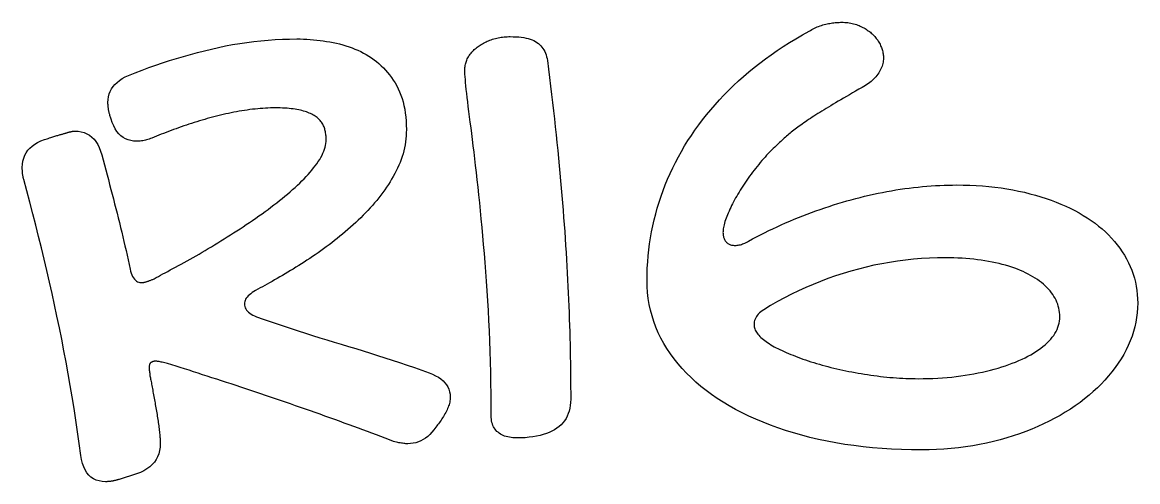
# Model space of a CAD drawing. Header units: millimetres. Extents: x 0 to 54.3, y 0.2 to 27.6.
# Drawn here: x 27.94 to 33.07, y 19.9 to 22.02 of the extents above; entities that cross this region are included whole.
import ezdxf

# ---------------------------------------------------------------- set-up
doc = ezdxf.new("R2010")
doc.units = ezdxf.units.MM

msp = doc.modelspace()

# ---------------------------------------------------------------- linework, layer by layer
for points in [[(31.5559, 21.9755), (31.5621, 21.9793), (31.5684, 21.9829), (31.5747, 21.9862), (31.581, 21.9894), (31.5874, 21.9924), (31.5937, 21.9951), (31.6001, 21.9977), (31.6065, 22.0001), (31.613, 22.0023), (31.6194, 22.0042), (31.6259, 22.006), (31.6325, 22.0076), (31.6389, 22.009), (31.6454, 22.0103), (31.6517, 22.0115), (31.658, 22.0125), (31.6642, 22.0135), (31.6703, 22.0143), (31.6763, 22.015), (31.6823, 22.0155), (31.6882, 22.0159), (31.694, 22.0163), (31.6998, 22.0164), (31.7055, 22.0165), (31.7128, 22.0164), (31.72, 22.0161), (31.7272, 22.0156), (31.7341, 22.0148), (31.741, 22.0139), (31.7477, 22.0127), (31.7544, 22.0114), (31.7608, 22.0098), (31.7672, 22.008), (31.7735, 22.006), (31.7796, 22.0038), (31.7856, 22.0014), (31.7914, 21.9988), (31.7972, 21.9961), (31.8027, 21.9933), (31.8081, 21.9904), (31.8134, 21.9874), (31.8185, 21.9842), (31.8235, 21.981), (31.8283, 21.9776), (31.833, 21.9742), (31.8375, 21.9706), (31.8419, 21.9669), (31.8461, 21.9631), (31.8502, 21.9592), (31.8541, 21.9552), (31.8579, 21.9511), (31.8614, 21.947), (31.8649, 21.9427), (31.8681, 21.9384), (31.8713, 21.934), (31.8742, 21.9295), (31.877, 21.9249), (31.8796, 21.9202), (31.8821, 21.9154), (31.8844, 21.9106), (31.8865, 21.9057), (31.8885, 21.9008), (31.8902, 21.8959), (31.8918, 21.8911), (31.8932, 21.8862), (31.8944, 21.8814), (31.8954, 21.8766), (31.8963, 21.8718), (31.8969, 21.867), (31.8974, 21.8622), (31.8977, 21.8574), (31.8977, 21.8527), (31.8976, 21.8462), (31.897, 21.8397), (31.8961, 21.8333), (31.8949, 21.827), (31.8933, 21.8207), (31.8913, 21.8144), (31.889, 21.8082), (31.8863, 21.802), (31.8832, 21.7959), (31.8798, 21.7899), (31.8761, 21.7839), (31.8719, 21.7779), (31.8675, 21.7721), (31.8628, 21.7663), (31.8577, 21.7608), (31.8524, 21.7554), (31.8469, 21.7501), (31.841, 21.745), (31.8348, 21.74), (31.8284, 21.7352), (31.8217, 21.7305), (31.8147, 21.726), (31.8074, 21.7216), (31.7998, 21.7174), (31.7846, 21.7086), (31.7698, 21.7), (31.7554, 21.6917), (31.7415, 21.6835), (31.7279, 21.6756), (31.7148, 21.668), (31.7021, 21.6605), (31.6898, 21.6533), (31.678, 21.6463), (31.6665, 21.6395), (31.6555, 21.6329), (31.6449, 21.6266), (31.6347, 21.6204), (31.6247, 21.6143), (31.6149, 21.6083), (31.6054, 21.6024), (31.5962, 21.5966), (31.5873, 21.591), (31.5786, 21.5854), (31.5701, 21.5799), (31.562, 21.5745), (31.554, 21.5692), (31.5464, 21.564), (31.539, 21.5589), (31.5318, 21.5539), (31.5248, 21.5489), (31.5179, 21.544), (31.5112, 21.5391), (31.5046, 21.5343), (31.4982, 21.5295), (31.492, 21.5248), (31.486, 21.5201), (31.4801, 21.5155), (31.4743, 21.5109), (31.4687, 21.5064), (31.4633, 21.5019), (31.458, 21.4974), (31.4526, 21.4929), (31.4473, 21.4882), (31.4419, 21.4835), (31.4366, 21.4787), (31.4313, 21.4739), (31.4259, 21.469), (31.4206, 21.4639), (31.4152, 21.4589), (31.4099, 21.4537), (31.4045, 21.4485), (31.3992, 21.4432), (31.3915, 21.436), (31.3839, 21.4286), (31.3763, 21.421), (31.3687, 21.4133), (31.3612, 21.4054), (31.3538, 21.3973), (31.3464, 21.3891), (31.3391, 21.3807), (31.3318, 21.3721), (31.3245, 21.3633), (31.3173, 21.3544), (31.3102, 21.3452), (31.3031, 21.3361), (31.2962, 21.3269), (31.2894, 21.3177), (31.2828, 21.3085), (31.2763, 21.2994), (31.2699, 21.2903), (31.2637, 21.2812), (31.2576, 21.272), (31.2516, 21.263), (31.2458, 21.2539), (31.2401, 21.2448), (31.2345, 21.2357), (31.2291, 21.2267), (31.2239, 21.2178), (31.2188, 21.2089), (31.2139, 21.2), (31.2092, 21.1913), (31.2047, 21.1826), (31.2003, 21.1739), (31.1961, 21.1653), (31.1921, 21.1568), (31.1883, 21.1483), (31.1846, 21.1399), (31.1811, 21.1316), (31.1778, 21.1234), (31.1748, 21.1155), (31.1721, 21.1078), (31.1697, 21.1003), (31.1676, 21.0931), (31.1657, 21.0862), (31.1642, 21.0795), (31.1629, 21.073), (31.1619, 21.0668), (31.1612, 21.0609), (31.1608, 21.0551), (31.1606, 21.0497), (31.1607, 21.0453), (31.161, 21.0411), (31.1615, 21.037), (31.1622, 21.0331), (31.1631, 21.0293), (31.1642, 21.0256), (31.1655, 21.0222), (31.1669, 21.0188), (31.1686, 21.0156), (31.1705, 21.0126), (31.1726, 21.0097), (31.1749, 21.0069), (31.1773, 21.0044), (31.18, 21.0021), (31.1828, 20.9999), (31.1857, 20.998), (31.1889, 20.9964), (31.1922, 20.9949), (31.1957, 20.9937), (31.1994, 20.9927), (31.2032, 20.9919), (31.2073, 20.9914), (31.2114, 20.991), (31.2158, 20.9909), (31.2206, 20.9911), (31.2255, 20.9915), (31.2304, 20.9921), (31.2354, 20.9931), (31.2405, 20.9943), (31.2456, 20.9958), (31.2509, 20.9976), (31.2562, 20.9996), (31.2616, 21.0019), (31.267, 21.0045), (31.2725, 21.0074), (31.2781, 21.0105), (31.2963, 21.0205), (31.3147, 21.0303), (31.3332, 21.04), (31.3518, 21.0495), (31.3706, 21.0588), (31.3896, 21.0679), (31.4088, 21.0769), (31.4281, 21.0857), (31.4476, 21.0943), (31.4672, 21.1028), (31.487, 21.111), (31.5069, 21.1191), (31.527, 21.127), (31.5471, 21.1348), (31.5672, 21.1423), (31.5873, 21.1496), (31.6075, 21.1567), (31.6278, 21.1636), (31.6481, 21.1704), (31.6684, 21.1769), (31.6887, 21.1832), (31.7091, 21.1894), (31.7295, 21.1953), (31.75, 21.201), (31.7704, 21.2065), (31.7909, 21.2118), (31.8114, 21.2169), (31.8319, 21.2217), (31.8523, 21.2263), (31.8728, 21.2306), (31.8933, 21.2347), (31.9138, 21.2386), (31.9343, 21.2423), (31.9547, 21.2457), (31.9752, 21.2488), (31.9957, 21.2518), (32.0161, 21.2545), (32.0364, 21.2569), (32.0567, 21.2592), (32.0768, 21.2612), (32.0968, 21.2629), (32.1168, 21.2645), (32.1366, 21.2657), (32.1563, 21.2668), (32.176, 21.2676), (32.1955, 21.2682), (32.2149, 21.2686), (32.2343, 21.2687), (32.2646, 21.2684), (32.2946, 21.2676), (32.3241, 21.2662), (32.3532, 21.2642), (32.3818, 21.2617), (32.4101, 21.2587), (32.4379, 21.2551), (32.4653, 21.2509), (32.4923, 21.2462), (32.5189, 21.2409), (32.5451, 21.235), (32.5708, 21.2286), (32.596, 21.2217), (32.6206, 21.2144), (32.6447, 21.2066), (32.6681, 21.1985), (32.691, 21.1898), (32.7132, 21.1808), (32.7349, 21.1713), (32.756, 21.1614), (32.7764, 21.151), (32.7963, 21.1402), (32.8156, 21.129), (32.8343, 21.1173), (32.8524, 21.1053), (32.8697, 21.0928), (32.8864, 21.0799), (32.9024, 21.0666), (32.9176, 21.0529), (32.9322, 21.0388), (32.9461, 21.0243), (32.9593, 21.0093), (32.9718, 20.994), (32.9837, 20.9782), (32.9948, 20.9621), (33.0052, 20.9455), (33.0149, 20.9286), (33.0237, 20.9115), (33.0317, 20.8941), (33.0389, 20.8764), (33.0452, 20.8584), (33.0506, 20.8402), (33.0553, 20.8218), (33.059, 20.8031), (33.062, 20.7841), (33.0641, 20.7649), (33.0653, 20.7454), (33.0658, 20.7256), (33.0652, 20.7034), (33.0636, 20.6814), (33.061, 20.6595), (33.0573, 20.6378), (33.0525, 20.6162), (33.0466, 20.5948), (33.0397, 20.5735), (33.0317, 20.5523), (33.0227, 20.5313), (33.0126, 20.5105), (33.0014, 20.4898), (32.9892, 20.4692), (32.976, 20.449), (32.9621, 20.4291), (32.9474, 20.4097), (32.9318, 20.3907), (32.9155, 20.3721), (32.8984, 20.3539), (32.8805, 20.3362), (32.8618, 20.3189), (32.8423, 20.302), (32.822, 20.2855), (32.801, 20.2694), (32.7791, 20.2538), (32.7565, 20.2386), (32.7333, 20.224), (32.7093, 20.2098), (32.6847, 20.1962), (32.6595, 20.1831), (32.6335, 20.1706), (32.607, 20.1585), (32.5797, 20.147), (32.5518, 20.1359), (32.5232, 20.1254), (32.4939, 20.1155), (32.464, 20.106), (32.4335, 20.0972), (32.4026, 20.0891), (32.3714, 20.0819), (32.3397, 20.0753), (32.3077, 20.0696), (32.2752, 20.0646), (32.2424, 20.0604), (32.2091, 20.0569), (32.1755, 20.0543), (32.1415, 20.0523), (32.1071, 20.0512), (32.0722, 20.0508), (32.026, 20.0512), (31.9804, 20.0524), (31.9354, 20.0544), (31.8911, 20.0572), (31.8475, 20.0609), (31.8045, 20.0653), (31.7622, 20.0705), (31.7205, 20.0765), (31.6795, 20.0834), (31.6391, 20.091), (31.5994, 20.0994), (31.5603, 20.1087), (31.5221, 20.1186), (31.4847, 20.1292), (31.4483, 20.1405), (31.4128, 20.1523), (31.3781, 20.1648), (31.3445, 20.1779), (31.3117, 20.1916), (31.2798, 20.206), (31.2489, 20.221), (31.2188, 20.2367), (31.1897, 20.2529), (31.1615, 20.2698), (31.1343, 20.2873), (31.1081, 20.3054), (31.0829, 20.324), (31.0588, 20.3431), (31.0358, 20.3628), (31.0137, 20.3831), (30.9927, 20.4039), (30.9728, 20.4253), (30.9539, 20.4473), (30.936, 20.4698), (30.9191, 20.4928), (30.9033, 20.5164), (30.8887, 20.5405), (30.8753, 20.565), (30.8632, 20.5898), (30.8524, 20.615), (30.8428, 20.6407), (30.8346, 20.6666), (30.8276, 20.693), (30.8218, 20.7198), (30.8174, 20.7469), (30.8142, 20.7745), (30.8123, 20.8024), (30.8116, 20.8307), (30.812, 20.8588), (30.8129, 20.8869), (30.8146, 20.9149), (30.8169, 20.9428), (30.8198, 20.9706), (30.8234, 20.9983), (30.8277, 21.0259), (30.8326, 21.0534), (30.8382, 21.0809), (30.8444, 21.1083), (30.8513, 21.1355), (30.8588, 21.1627), (30.867, 21.1898), (30.8758, 21.2166), (30.8853, 21.2432), (30.8954, 21.2696), (30.9062, 21.2957), (30.9176, 21.3217), (30.9296, 21.3474), (30.9423, 21.3728), (30.9556, 21.3981), (30.9696, 21.4231), (30.9842, 21.448), (30.9995, 21.4726), (31.0154, 21.4969), (31.0319, 21.521), (31.0491, 21.5448), (31.0668, 21.5683), (31.0853, 21.5916), (31.1043, 21.6145), (31.124, 21.6373), (31.1443, 21.6597), (31.1652, 21.6819), (31.1868, 21.7038), (31.209, 21.7254), (31.2318, 21.7468), (31.2553, 21.7678), (31.2794, 21.7885), (31.3042, 21.8088), (31.3296, 21.8288), (31.3556, 21.8484), (31.3823, 21.8676), (31.4096, 21.8865), (31.4376, 21.905), (31.4662, 21.9232), (31.4955, 21.941), (31.5254, 21.9585), (31.5559, 21.9755)], [(28.5361, 21.4841), (28.5302, 21.4819), (28.5243, 21.4798), (28.5184, 21.4779), (28.5126, 21.4762), (28.5068, 21.4747), (28.501, 21.4734), (28.4952, 21.4724), (28.4895, 21.4715), (28.4837, 21.4708), (28.478, 21.4703), (28.4724, 21.47), (28.4667, 21.4699), (28.4528, 21.4706), (28.4397, 21.4727), (28.4273, 21.4762), (28.4157, 21.4812), (28.4048, 21.4875), (28.3946, 21.4953), (28.3852, 21.5044), (28.3765, 21.515), (28.3686, 21.527), (28.3614, 21.5404), (28.3549, 21.5552), (28.3492, 21.5714), (28.3477, 21.5758), (28.3464, 21.58), (28.3451, 21.5842), (28.3439, 21.5882), (28.3429, 21.5921), (28.3418, 21.5959), (28.3409, 21.5995), (28.3401, 21.603), (28.3393, 21.6064), (28.3387, 21.6097), (28.3381, 21.6129), (28.3376, 21.6159), (28.3372, 21.6188), (28.3368, 21.6217), (28.3364, 21.6246), (28.3361, 21.6274), (28.3359, 21.6301), (28.3356, 21.6328), (28.3354, 21.6354), (28.3352, 21.638), (28.3351, 21.6406), (28.335, 21.6431), (28.335, 21.6455), (28.3349, 21.6479), (28.3356, 21.6616), (28.3376, 21.6746), (28.3408, 21.6871), (28.3454, 21.699), (28.3513, 21.7103), (28.3585, 21.7209), (28.3671, 21.731), (28.3769, 21.7405), (28.388, 21.7494), (28.4005, 21.7577), (28.4142, 21.7654), (28.4293, 21.7726), (28.4605, 21.7848), (28.4918, 21.7967), (28.5232, 21.8082), (28.5547, 21.8193), (28.5863, 21.8299), (28.618, 21.8402), (28.6498, 21.8501), (28.6817, 21.8596), (28.7137, 21.8687), (28.7458, 21.8774), (28.778, 21.8857), (28.8103, 21.8936), (28.8427, 21.901), (28.8751, 21.9078), (28.9076, 21.9139), (28.9401, 21.9194), (28.9727, 21.9242), (29.0053, 21.9284), (29.038, 21.9319), (29.0707, 21.9348), (29.1035, 21.937), (29.1363, 21.9387), (29.1691, 21.9396), (29.2021, 21.9399), (29.2175, 21.9398), (29.2328, 21.9394), (29.2482, 21.9387), (29.2635, 21.9378), (29.2787, 21.9365), (29.294, 21.935), (29.3092, 21.9333), (29.3243, 21.9312), (29.3394, 21.9289), (29.3545, 21.9263), (29.3696, 21.9235), (29.3846, 21.9204), (29.3994, 21.9169), (29.414, 21.913), (29.4283, 21.9088), (29.4424, 21.9041), (29.4562, 21.8991), (29.4698, 21.8936), (29.4831, 21.8878), (29.4961, 21.8816), (29.5089, 21.8749), (29.5214, 21.8679), (29.5337, 21.8605), (29.5457, 21.8527), (29.5574, 21.8445), (29.5687, 21.8358), (29.5796, 21.8267), (29.5902, 21.8171), (29.6004, 21.8071), (29.6102, 21.7966), (29.6197, 21.7857), (29.6288, 21.7744), (29.6375, 21.7626), (29.6458, 21.7503), (29.6538, 21.7376), (29.6614, 21.7245), (29.6685, 21.7109), (29.675, 21.6967), (29.6809, 21.6819), (29.6862, 21.6665), (29.6908, 21.6506), (29.6948, 21.6341), (29.6982, 21.6171), (29.701, 21.5995), (29.7032, 21.5813), (29.7047, 21.5625), (29.7056, 21.5432), (29.7059, 21.5233), (29.7057, 21.5091), (29.705, 21.495), (29.7038, 21.481), (29.7021, 21.4671), (29.6999, 21.4533), (29.6973, 21.4396), (29.6941, 21.426), (29.6905, 21.4125), (29.6864, 21.3991), (29.6818, 21.3858), (29.6768, 21.3726), (29.6712, 21.3595), (29.6653, 21.3465), (29.659, 21.3336), (29.6525, 21.3208), (29.6456, 21.3081), (29.6384, 21.2954), (29.6309, 21.2829), (29.6231, 21.2705), (29.615, 21.2582), (29.6066, 21.246), (29.5979, 21.2339), (29.5889, 21.2218), (29.5795, 21.2099), (29.5699, 21.1981), (29.5601, 21.1864), (29.55, 21.1748), (29.5398, 21.1632), (29.5293, 21.1518), (29.5185, 21.1405), (29.5076, 21.1293), (29.4964, 21.1181), (29.485, 21.1071), (29.4734, 21.0962), (29.4616, 21.0853), (29.4495, 21.0746), (29.4374, 21.064), (29.4251, 21.0535), (29.4128, 21.0432), (29.4005, 21.0331), (29.3881, 21.023), (29.3757, 21.0132), (29.3632, 21.0035), (29.3506, 20.9939), (29.338, 20.9845), (29.3254, 20.9752), (29.3127, 20.9661), (29.3, 20.9571), (29.2872, 20.9483), (29.2745, 20.9396), (29.2618, 20.931), (29.2491, 20.9226), (29.2365, 20.9143), (29.2239, 20.9061), (29.2113, 20.8981), (29.1987, 20.8902), (29.1861, 20.8825), (29.1736, 20.8749), (29.1611, 20.8674), (29.1486, 20.8601), (29.1363, 20.8529), (29.1241, 20.8458), (29.1121, 20.839), (29.1004, 20.8323), (29.0888, 20.8257), (29.0774, 20.8193), (29.0662, 20.8131), (29.0553, 20.807), (29.0445, 20.8011), (29.0339, 20.7954), (29.0235, 20.7898), (29.0133, 20.7844), (29.0051, 20.7793), (28.9975, 20.7742), (28.9907, 20.7691), (28.9846, 20.764), (28.9793, 20.7589), (28.9746, 20.7537), (28.9706, 20.7485), (28.9674, 20.7432), (28.9649, 20.738), (28.9631, 20.7327), (28.962, 20.7274), (28.9617, 20.7221), (28.9621, 20.7159), (28.9632, 20.71), (28.9651, 20.7044), (28.9678, 20.6989), (28.9713, 20.6937), (28.9755, 20.6887), (28.9805, 20.6839), (28.9862, 20.6793), (28.9927, 20.675), (29, 20.6709), (29.0081, 20.667), (29.0169, 20.6633), (29.0487, 20.6521), (29.0806, 20.641), (29.1127, 20.63), (29.1449, 20.6192), (29.1772, 20.6085), (29.2096, 20.5979), (29.2422, 20.5874), (29.2749, 20.5771), (29.3077, 20.5668), (29.3406, 20.5567), (29.3736, 20.5467), (29.4068, 20.5369), (29.4401, 20.527), (29.4734, 20.5169), (29.5069, 20.5066), (29.5404, 20.4961), (29.5739, 20.4855), (29.6076, 20.4746), (29.6413, 20.4635), (29.6751, 20.4522), (29.7089, 20.4407), (29.7429, 20.4291), (29.7769, 20.4172), (29.811, 20.4051), (29.8263, 20.3989), (29.8404, 20.3922), (29.8531, 20.3849), (29.8644, 20.377), (29.8744, 20.3687), (29.8831, 20.3597), (29.8904, 20.3503), (29.8965, 20.3402), (29.9011, 20.3297), (29.9045, 20.3186), (29.9065, 20.3069), (29.9071, 20.2947), (29.907, 20.2888), (29.9066, 20.2828), (29.9059, 20.2769), (29.9049, 20.2709), (29.9036, 20.2649), (29.902, 20.2589), (29.9002, 20.2529), (29.898, 20.2469), (29.8956, 20.2408), (29.8929, 20.2348), (29.8899, 20.2287), (29.8867, 20.2226), (29.8832, 20.2166), (29.8797, 20.2106), (29.8761, 20.2048), (29.8725, 20.199), (29.8688, 20.1933), (29.8651, 20.1877), (29.8613, 20.1822), (29.8574, 20.1767), (29.8534, 20.1714), (29.8494, 20.1661), (29.8454, 20.161), (29.8413, 20.1559), (29.8325, 20.1436), (29.8234, 20.1325), (29.8139, 20.1224), (29.8041, 20.1133), (29.7939, 20.1054), (29.7834, 20.0984), (29.7725, 20.0926), (29.7613, 20.0878), (29.7498, 20.0841), (29.7379, 20.0814), (29.7256, 20.0798), (29.7131, 20.0793), (29.7085, 20.0794), (29.7038, 20.0796), (29.6989, 20.08), (29.6939, 20.0805), (29.6886, 20.0812), (29.6832, 20.082), (29.6777, 20.0829), (29.6719, 20.0841), (29.666, 20.0853), (29.6599, 20.0867), (29.6536, 20.0883), (29.6472, 20.09), (29.6278, 20.0974), (29.6081, 20.1049), (29.5883, 20.1125), (29.5681, 20.1201), (29.5478, 20.1277), (29.5272, 20.1354), (29.5064, 20.1431), (29.4854, 20.1509), (29.4641, 20.1588), (29.4425, 20.1666), (29.4208, 20.1746), (29.3988, 20.1826), (29.3767, 20.1906), (29.3544, 20.1986), (29.3321, 20.2066), (29.3098, 20.2145), (29.2873, 20.2225), (29.2648, 20.2304), (29.2422, 20.2384), (29.2196, 20.2463), (29.1968, 20.2542), (29.174, 20.2621), (29.1511, 20.27), (29.1282, 20.2778), (29.1052, 20.2857), (29.0823, 20.2935), (29.0594, 20.3012), (29.0367, 20.3089), (29.0139, 20.3165), (28.9913, 20.3241), (28.9687, 20.3317), (28.9462, 20.3392), (28.9237, 20.3466), (28.9013, 20.354), (28.8789, 20.3613), (28.8566, 20.3686), (28.8345, 20.3759), (28.8127, 20.383), (28.7911, 20.3899), (28.7698, 20.3968), (28.7488, 20.4036), (28.728, 20.4103), (28.7075, 20.4168), (28.6873, 20.4232), (28.6673, 20.4296), (28.6477, 20.4358), (28.6283, 20.4419), (28.6091, 20.4479), (28.6025, 20.4496), (28.5962, 20.4511), (28.5903, 20.4525), (28.5848, 20.4538), (28.5797, 20.4549), (28.5749, 20.4559), (28.5705, 20.4567), (28.5664, 20.4574), (28.5627, 20.4579), (28.5594, 20.4583), (28.5565, 20.4585), (28.5539, 20.4586), (28.5516, 20.4585), (28.5494, 20.4584), (28.5472, 20.4582), (28.5451, 20.4579), (28.5432, 20.4575), (28.5413, 20.457), (28.5394, 20.4564), (28.5377, 20.4558), (28.5361, 20.455), (28.5345, 20.4542), (28.5331, 20.4533), (28.5317, 20.4523), (28.5304, 20.4512), (28.5292, 20.4499), (28.5282, 20.4484), (28.5272, 20.4467), (28.5264, 20.4448), (28.5257, 20.4427), (28.5251, 20.4405), (28.5246, 20.4381), (28.5242, 20.4355), (28.5239, 20.4327), (28.5237, 20.4297), (28.5237, 20.4265), (28.5237, 20.4256), (28.5237, 20.4246), (28.5238, 20.4237), (28.5239, 20.4226), (28.524, 20.4216), (28.5241, 20.4205), (28.5243, 20.4194), (28.5245, 20.4182), (28.5247, 20.417), (28.5249, 20.4157), (28.5252, 20.4145), (28.5255, 20.4131), (28.5257, 20.4118), (28.526, 20.4105), (28.5262, 20.4091), (28.5264, 20.4077), (28.5266, 20.4063), (28.5268, 20.4049), (28.5269, 20.4035), (28.527, 20.4021), (28.5271, 20.4006), (28.5272, 20.3992), (28.5272, 20.3977), (28.5272, 20.3962), (28.5281, 20.3917), (28.5291, 20.3869), (28.5301, 20.3818), (28.5311, 20.3765), (28.5322, 20.371), (28.5332, 20.3653), (28.5344, 20.3593), (28.5355, 20.3531), (28.5368, 20.3467), (28.538, 20.34), (28.5393, 20.3331), (28.5406, 20.3259), (28.5419, 20.3186), (28.5433, 20.3113), (28.5446, 20.3039), (28.5459, 20.2965), (28.5473, 20.2891), (28.5486, 20.2816), (28.5499, 20.2741), (28.5513, 20.2666), (28.5526, 20.259), (28.5539, 20.2513), (28.5553, 20.2437), (28.5566, 20.236), (28.5579, 20.2283), (28.5592, 20.2207), (28.5605, 20.2131), (28.5617, 20.2056), (28.5628, 20.1982), (28.564, 20.1908), (28.5651, 20.1835), (28.5661, 20.1762), (28.5671, 20.1691), (28.5681, 20.1619), (28.5691, 20.1549), (28.57, 20.1479), (28.5708, 20.141), (28.5716, 20.1343), (28.5723, 20.1279), (28.5729, 20.1216), (28.5735, 20.1156), (28.574, 20.1098), (28.5744, 20.1042), (28.5747, 20.0988), (28.575, 20.0936), (28.5752, 20.0886), (28.5753, 20.0839), (28.5753, 20.0793), (28.5746, 20.0631), (28.5723, 20.0477), (28.5685, 20.0332), (28.5632, 20.0196), (28.5565, 20.0067), (28.5482, 19.9947), (28.5384, 19.9836), (28.527, 19.9733), (28.5142, 19.9638), (28.4999, 19.9552), (28.484, 19.9474), (28.4667, 19.9404), (28.3866, 19.9155), (28.3836, 19.9146), (28.3807, 19.9138), (28.3779, 19.913), (28.3751, 19.9122), (28.3724, 19.9115), (28.3697, 19.9108), (28.367, 19.9102), (28.3644, 19.9096), (28.3619, 19.909), (28.3594, 19.9084), (28.3569, 19.9079), (28.3545, 19.9075), (28.3521, 19.9071), (28.3497, 19.9067), (28.3473, 19.9063), (28.3448, 19.906), (28.3424, 19.9057), (28.3398, 19.9055), (28.3373, 19.9053), (28.3347, 19.9051), (28.3322, 19.905), (28.3296, 19.9049), (28.3269, 19.9048), (28.3243, 19.9048), (28.3085, 19.9057), (28.2939, 19.9082), (28.2804, 19.9124), (28.2681, 19.9183), (28.2569, 19.9258), (28.2468, 19.9351), (28.2379, 19.946), (28.2301, 19.9586), (28.2234, 19.9729), (28.2179, 19.9889), (28.2135, 20.0065), (28.2103, 20.0259), (28.203, 20.0798), (28.1954, 20.1337), (28.1874, 20.1874), (28.1791, 20.2409), (28.1705, 20.2944), (28.1616, 20.3477), (28.1523, 20.4009), (28.1426, 20.454), (28.1327, 20.507), (28.1224, 20.5598), (28.1118, 20.6125), (28.1008, 20.6651), (28.0895, 20.7176), (28.078, 20.7701), (28.0663, 20.8226), (28.0542, 20.875), (28.0419, 20.9274), (28.0294, 20.9798), (28.0165, 21.0322), (28.0035, 21.0845), (27.9901, 21.1368), (27.9765, 21.1891), (27.9627, 21.2414), (27.9486, 21.2936), (27.9477, 21.2965), (27.9469, 21.2994), (27.9462, 21.3022), (27.9455, 21.305), (27.9449, 21.3077), (27.9443, 21.3103), (27.9439, 21.3129), (27.9434, 21.3154), (27.9431, 21.3178), (27.9428, 21.3202), (27.9425, 21.3225), (27.9423, 21.3248), (27.9422, 21.327), (27.9421, 21.3291), (27.942, 21.3313), (27.9418, 21.3334), (27.9418, 21.3354), (27.9417, 21.3375), (27.9416, 21.3394), (27.9415, 21.3414), (27.9415, 21.3433), (27.9415, 21.3452), (27.9415, 21.347), (27.9415, 21.3488), (27.9422, 21.3641), (27.9443, 21.3786), (27.9478, 21.3922), (27.9527, 21.405), (27.9591, 21.4169), (27.9668, 21.428), (27.976, 21.4383), (27.9866, 21.4477), (27.9985, 21.4563), (28.0119, 21.464), (28.0267, 21.4709), (28.0429, 21.477), (28.0491, 21.479), (28.055, 21.481), (28.0608, 21.4829), (28.0664, 21.4847), (28.0718, 21.4865), (28.077, 21.4881), (28.082, 21.4897), (28.0869, 21.4912), (28.0915, 21.4927), (28.096, 21.4941), (28.1003, 21.4954), (28.1044, 21.4966), (28.1083, 21.4978), (28.1121, 21.4989), (28.1158, 21.5), (28.1194, 21.501), (28.1229, 21.5021), (28.1262, 21.503), (28.1294, 21.504), (28.1325, 21.5049), (28.1354, 21.5058), (28.1382, 21.5066), (28.141, 21.5074), (28.1435, 21.5082), (28.146, 21.5089), (28.1484, 21.5096), (28.1507, 21.5102), (28.1528, 21.5108), (28.1549, 21.5114), (28.1569, 21.5119), (28.1588, 21.5124), (28.1606, 21.5129), (28.1622, 21.5133), (28.1638, 21.5137), (28.1653, 21.5141), (28.1667, 21.5144), (28.168, 21.5147), (28.1693, 21.5149), (28.1706, 21.5152), (28.1719, 21.5154), (28.1732, 21.5156), (28.1745, 21.5157), (28.1757, 21.5159), (28.177, 21.516), (28.1782, 21.5161), (28.1794, 21.5161), (28.1806, 21.5162), (28.1818, 21.5162), (28.1974, 21.5154), (28.212, 21.5132), (28.2257, 21.5094), (28.2384, 21.5041), (28.2502, 21.4973), (28.2611, 21.489), (28.271, 21.4792), (28.2799, 21.4679), (28.288, 21.4551), (28.2951, 21.4408), (28.3012, 21.4249), (28.3065, 21.4076), (28.3127, 21.3845), (28.3188, 21.3615), (28.3249, 21.3387), (28.3309, 21.316), (28.3368, 21.2934), (28.3427, 21.2709), (28.3486, 21.2486), (28.3543, 21.2263), (28.36, 21.2043), (28.3657, 21.1823), (28.3713, 21.1604), (28.3768, 21.1387), (28.3822, 21.1171), (28.3876, 21.0955), (28.3929, 21.0739), (28.3981, 21.0525), (28.4032, 21.031), (28.4082, 21.0096), (28.4131, 20.9883), (28.4179, 20.967), (28.4227, 20.9457), (28.4274, 20.9246), (28.4319, 20.9034), (28.4364, 20.8823), (28.439, 20.8724), (28.4418, 20.8633), (28.445, 20.855), (28.4485, 20.8477), (28.4523, 20.8412), (28.4565, 20.8356), (28.4609, 20.8308), (28.4657, 20.8269), (28.4708, 20.8239), (28.4762, 20.8217), (28.482, 20.8204), (28.4881, 20.82), (28.4899, 20.82), (28.4917, 20.8201), (28.4936, 20.8203), (28.4956, 20.8205), (28.4976, 20.8208), (28.4996, 20.8211), (28.5017, 20.8215), (28.5039, 20.822), (28.5061, 20.8225), (28.5083, 20.8231), (28.5106, 20.8237), (28.513, 20.8244), (28.5154, 20.8252), (28.5179, 20.8261), (28.5205, 20.827), (28.5231, 20.8279), (28.5258, 20.8289), (28.5286, 20.83), (28.5314, 20.8312), (28.5344, 20.8324), (28.5374, 20.8336), (28.5404, 20.835), (28.5436, 20.8363), (28.5468, 20.8378), (28.5565, 20.8429), (28.5665, 20.8483), (28.5768, 20.8538), (28.5875, 20.8596), (28.5985, 20.8655), (28.6098, 20.8716), (28.6215, 20.878), (28.6335, 20.8845), (28.6458, 20.8912), (28.6585, 20.8981), (28.6715, 20.9053), (28.6848, 20.9126), (28.6984, 20.9201), (28.712, 20.9277), (28.7258, 20.9355), (28.7396, 20.9433), (28.7536, 20.9514), (28.7676, 20.9595), (28.7818, 20.9678), (28.796, 20.9763), (28.8103, 20.9849), (28.8248, 20.9936), (28.8393, 21.0024), (28.854, 21.0114), (28.8686, 21.0205), (28.8833, 21.0297), (28.8979, 21.0389), (28.9125, 21.0483), (28.9271, 21.0577), (28.9417, 21.0673), (28.9562, 21.0769), (28.9707, 21.0866), (28.9852, 21.0964), (28.9996, 21.1062), (29.014, 21.1162), (29.0285, 21.1262), (29.0427, 21.1363), (29.0567, 21.1464), (29.0705, 21.1565), (29.084, 21.1666), (29.0973, 21.1767), (29.1104, 21.1868), (29.1231, 21.1969), (29.1357, 21.207), (29.148, 21.2171), (29.16, 21.2271), (29.1718, 21.2372), (29.1834, 21.2473), (29.1946, 21.2574), (29.2055, 21.2674), (29.216, 21.2775), (29.2262, 21.2875), (29.236, 21.2975), (29.2455, 21.3074), (29.2545, 21.3173), (29.2633, 21.3272), (29.2717, 21.3371), (29.2797, 21.347), (29.2873, 21.3568), (29.2946, 21.3666), (29.3015, 21.3764), (29.3077, 21.386), (29.3133, 21.3955), (29.3184, 21.405), (29.3228, 21.4143), (29.3267, 21.4236), (29.33, 21.4327), (29.3326, 21.4418), (29.3347, 21.4507), (29.3362, 21.4596), (29.3371, 21.4683), (29.3374, 21.477), (29.3373, 21.4823), (29.3371, 21.4875), (29.3368, 21.4927), (29.3363, 21.4978), (29.3357, 21.5028), (29.3349, 21.5077), (29.334, 21.5126), (29.333, 21.5174), (29.3319, 21.5221), (29.3306, 21.5267), (29.3291, 21.5313), (29.3276, 21.5358), (29.3258, 21.5402), (29.3238, 21.5445), (29.3216, 21.5487), (29.3192, 21.5528), (29.3165, 21.5568), (29.3136, 21.5607), (29.3104, 21.5645), (29.307, 21.5682), (29.3034, 21.5718), (29.2995, 21.5753), (29.2954, 21.5787), (29.2911, 21.5821), (29.2865, 21.5853), (29.2817, 21.5883), (29.2766, 21.5913), (29.2712, 21.5941), (29.2656, 21.5968), (29.2597, 21.5994), (29.2536, 21.6019), (29.2472, 21.6042), (29.2405, 21.6064), (29.2336, 21.6085), (29.2264, 21.6105), (29.219, 21.6123), (29.2112, 21.614), (29.2032, 21.6156), (29.1948, 21.617), (29.186, 21.6183), (29.177, 21.6194), (29.1676, 21.6203), (29.1578, 21.6212), (29.1477, 21.6218), (29.1373, 21.6223), (29.1266, 21.6227), (29.1155, 21.6229), (29.1041, 21.623), (29.0928, 21.6229), (29.0814, 21.6227), (29.0699, 21.6223), (29.0583, 21.6217), (29.0467, 21.621), (29.0349, 21.6201), (29.0231, 21.6191), (29.0111, 21.6179), (28.9991, 21.6165), (28.987, 21.615), (28.9748, 21.6133), (28.9626, 21.6114), (28.9503, 21.6094), (28.938, 21.6074), (28.9257, 21.6051), (28.9134, 21.6028), (28.9012, 21.6004), (28.8889, 21.5979), (28.8767, 21.5952), (28.8644, 21.5924), (28.8522, 21.5896), (28.84, 21.5866), (28.8279, 21.5835), (28.8157, 21.5803), (28.8035, 21.577), (28.7914, 21.5736), (28.7793, 21.5701), (28.7672, 21.5666), (28.7552, 21.563), (28.7431, 21.5594), (28.7311, 21.5556), (28.7191, 21.5518), (28.7072, 21.5479), (28.6953, 21.5439), (28.6833, 21.5399), (28.6715, 21.5358), (28.6596, 21.5316), (28.6479, 21.5274), (28.6363, 21.5232), (28.6248, 21.5189), (28.6133, 21.5147), (28.602, 21.5104), (28.5908, 21.5061), (28.5797, 21.5017), (28.5686, 21.4974), (28.5577, 21.493), (28.5469, 21.4886), (28.5361, 21.4841)], [(29.9748, 21.7975), (29.9749, 21.8028), (29.9752, 21.8081), (29.9758, 21.8132), (29.9766, 21.8184), (29.9776, 21.8234), (29.9788, 21.8284), (29.9802, 21.8334), (29.9819, 21.8383), (29.9838, 21.8431), (29.9859, 21.8478), (29.9883, 21.8525), (29.9908, 21.8571), (29.9936, 21.8617), (29.9965, 21.8661), (29.9996, 21.8705), (30.0029, 21.8748), (30.0063, 21.8789), (30.01, 21.883), (30.0138, 21.8869), (30.0177, 21.8908), (30.0219, 21.8945), (30.0262, 21.8982), (30.0307, 21.9018), (30.0353, 21.9052), (30.0401, 21.9086), (30.0451, 21.9118), (30.0502, 21.915), (30.0554, 21.918), (30.0608, 21.9209), (30.0663, 21.9237), (30.0719, 21.9264), (30.0777, 21.929), (30.0836, 21.9314), (30.0896, 21.9338), (30.0958, 21.936), (30.1021, 21.9382), (30.1085, 21.9401), (30.115, 21.942), (30.1215, 21.9436), (30.1281, 21.9451), (30.1348, 21.9464), (30.1415, 21.9475), (30.1483, 21.9485), (30.1551, 21.9492), (30.162, 21.9498), (30.169, 21.9503), (30.176, 21.9505), (30.1831, 21.9506), (30.1968, 21.9504), (30.2098, 21.9499), (30.2222, 21.949), (30.234, 21.9477), (30.2451, 21.946), (30.2557, 21.9439), (30.2656, 21.9415), (30.2749, 21.9388), (30.2836, 21.9356), (30.2917, 21.9321), (30.2991, 21.9282), (30.306, 21.9239), (30.3123, 21.9193), (30.3182, 21.9142), (30.3237, 21.9087), (30.3287, 21.9027), (30.3334, 21.8964), (30.3376, 21.8896), (30.3414, 21.8825), (30.3447, 21.8749), (30.3477, 21.8668), (30.3502, 21.8584), (30.3524, 21.8495), (30.354, 21.8402), (30.359, 21.8009), (30.3639, 21.762), (30.3686, 21.7234), (30.3731, 21.6852), (30.3776, 21.6474), (30.3819, 21.6099), (30.386, 21.5727), (30.3901, 21.536), (30.3939, 21.4995), (30.3977, 21.4635), (30.4013, 21.4278), (30.4048, 21.3924), (30.4081, 21.3574), (30.4114, 21.3226), (30.4145, 21.2882), (30.4176, 21.2539), (30.4205, 21.22), (30.4233, 21.1863), (30.426, 21.1529), (30.4285, 21.1198), (30.431, 21.087), (30.4334, 21.0544), (30.4356, 21.0221), (30.4377, 20.99), (30.4398, 20.9582), (30.4417, 20.9267), (30.4435, 20.8953), (30.4452, 20.8642), (30.4469, 20.8333), (30.4484, 20.8026), (30.4498, 20.7722), (30.4512, 20.742), (30.4524, 20.7119), (30.4536, 20.6822), (30.4546, 20.6526), (30.4555, 20.6232), (30.4564, 20.5941), (30.4572, 20.5651), (30.4579, 20.5363), (30.4585, 20.5076), (30.4591, 20.4791), (30.4595, 20.4508), (30.4599, 20.4226), (30.4603, 20.3946), (30.4605, 20.3667), (30.4607, 20.339), (30.4608, 20.3114), (30.4609, 20.2841), (30.4604, 20.2695), (30.4591, 20.2556), (30.4569, 20.2423), (30.4539, 20.2297), (30.4499, 20.2176), (30.4451, 20.2062), (30.4394, 20.1953), (30.4328, 20.1851), (30.4253, 20.1756), (30.417, 20.1666), (30.4078, 20.1583), (30.3977, 20.1505), (30.3867, 20.1434), (30.375, 20.1369), (30.3624, 20.131), (30.3491, 20.1258), (30.3349, 20.1212), (30.32, 20.1171), (30.3042, 20.1137), (30.2877, 20.111), (30.2703, 20.1088), (30.2521, 20.1072), (30.2332, 20.1063), (30.2134, 20.106), (30.2044, 20.1062), (30.1957, 20.1067), (30.1873, 20.1076), (30.1793, 20.1089), (30.1716, 20.1105), (30.1642, 20.1125), (30.1572, 20.1148), (30.1505, 20.1175), (30.1441, 20.1205), (30.1381, 20.1239), (30.1324, 20.1277), (30.127, 20.1318), (30.1221, 20.1363), (30.1175, 20.1411), (30.1134, 20.1462), (30.1097, 20.1517), (30.1065, 20.1575), (30.1037, 20.1637), (30.1013, 20.1701), (30.0993, 20.1769), (30.0978, 20.1841), (30.0967, 20.1915), (30.0961, 20.1994), (30.0959, 20.2075), (30.0957, 20.2583), (30.0954, 20.3085), (30.0947, 20.3582), (30.0938, 20.4074), (30.0926, 20.4561), (30.0912, 20.5042), (30.0895, 20.5518), (30.0876, 20.5988), (30.0854, 20.6453), (30.0829, 20.6913), (30.0802, 20.7368), (30.0772, 20.7817), (30.074, 20.826), (30.0708, 20.8694), (30.0675, 20.912), (30.0642, 20.9537), (30.0608, 20.9947), (30.0574, 21.0348), (30.0538, 21.074), (30.0503, 21.1125), (30.0466, 21.1501), (30.0429, 21.1869), (30.0392, 21.2229), (30.0353, 21.258), (30.0315, 21.2922), (30.0277, 21.3255), (30.024, 21.3579), (30.0204, 21.3893), (30.0168, 21.4197), (30.0133, 21.4492), (30.0098, 21.4777), (30.0064, 21.5053), (30.0031, 21.5319), (29.9998, 21.5576), (29.9966, 21.5823), (29.9935, 21.6061), (29.9905, 21.6288), (29.9878, 21.6502), (29.9853, 21.6705), (29.9831, 21.6895), (29.9812, 21.7073), (29.9795, 21.7238), (29.978, 21.7392), (29.9769, 21.7533), (29.976, 21.7662), (29.9753, 21.7778), (29.9749, 21.7883), (29.9748, 21.7975)], [(32.7079, 20.6633), (32.7076, 20.6733), (32.7068, 20.6832), (32.7055, 20.6929), (32.7036, 20.7025), (32.7012, 20.7119), (32.6983, 20.7212), (32.6949, 20.7303), (32.6909, 20.7393), (32.6863, 20.7481), (32.6813, 20.7568), (32.6757, 20.7653), (32.6696, 20.7737), (32.663, 20.7819), (32.656, 20.7899), (32.6486, 20.7977), (32.6407, 20.8054), (32.6324, 20.8128), (32.6238, 20.82), (32.6146, 20.827), (32.6051, 20.8338), (32.5952, 20.8405), (32.5848, 20.8469), (32.574, 20.8531), (32.5628, 20.8592), (32.5511, 20.865), (32.5391, 20.8706), (32.5267, 20.876), (32.5139, 20.8811), (32.5007, 20.8861), (32.4871, 20.8908), (32.4731, 20.8953), (32.4587, 20.8995), (32.4439, 20.9036), (32.4287, 20.9074), (32.4132, 20.911), (32.3972, 20.9144), (32.3809, 20.9175), (32.3643, 20.9203), (32.3474, 20.9229), (32.3302, 20.9252), (32.3128, 20.9273), (32.295, 20.9291), (32.277, 20.9305), (32.2587, 20.9318), (32.2401, 20.9327), (32.2212, 20.9334), (32.2021, 20.9338), (32.1826, 20.9339), (32.1456, 20.9335), (32.1087, 20.9322), (32.072, 20.9301), (32.0353, 20.9271), (31.9989, 20.9233), (31.9625, 20.9186), (31.9263, 20.913), (31.8902, 20.9066), (31.8543, 20.8994), (31.8185, 20.8913), (31.7828, 20.8823), (31.7473, 20.8725), (31.712, 20.8619), (31.6771, 20.8505), (31.6425, 20.8384), (31.6083, 20.8255), (31.5745, 20.8119), (31.541, 20.7975), (31.5078, 20.7824), (31.4751, 20.7665), (31.4427, 20.7498), (31.4106, 20.7324), (31.3789, 20.7143), (31.3476, 20.6954), (31.3405, 20.6905), (31.334, 20.6855), (31.3281, 20.6803), (31.3228, 20.675), (31.3182, 20.6695), (31.3142, 20.6638), (31.3108, 20.6579), (31.308, 20.6518), (31.3058, 20.6456), (31.3043, 20.6392), (31.3034, 20.6327), (31.3031, 20.6259), (31.3033, 20.6212), (31.3039, 20.6164), (31.3051, 20.6116), (31.3066, 20.6068), (31.3086, 20.602), (31.3111, 20.5972), (31.314, 20.5924), (31.3173, 20.5875), (31.3211, 20.5827), (31.3253, 20.5778), (31.33, 20.5729), (31.3351, 20.5681), (31.3406, 20.5632), (31.3464, 20.5583), (31.3526, 20.5535), (31.359, 20.5488), (31.3658, 20.544), (31.3729, 20.5393), (31.3804, 20.5347), (31.3881, 20.5301), (31.3962, 20.5255), (31.4046, 20.5209), (31.4133, 20.5164), (31.4224, 20.512), (31.4317, 20.5075), (31.4413, 20.5031), (31.4512, 20.4987), (31.4613, 20.4944), (31.4717, 20.49), (31.4824, 20.4857), (31.4934, 20.4814), (31.5047, 20.4771), (31.5162, 20.4729), (31.5279, 20.4687), (31.54, 20.4645), (31.5523, 20.4603), (31.5649, 20.4562), (31.5775, 20.4522), (31.5903, 20.4483), (31.6032, 20.4445), (31.6162, 20.4408), (31.6293, 20.4372), (31.6426, 20.4337), (31.656, 20.4303), (31.6695, 20.4269), (31.6831, 20.4237), (31.6969, 20.4206), (31.7108, 20.4176), (31.7248, 20.4147), (31.7388, 20.4119), (31.753, 20.4091), (31.7672, 20.4065), (31.7815, 20.404), (31.7958, 20.4016), (31.8102, 20.3993), (31.8247, 20.397), (31.8393, 20.3949), (31.854, 20.3929), (31.8687, 20.3909), (31.8835, 20.3891), (31.8983, 20.3874), (31.9131, 20.3858), (31.9278, 20.3844), (31.9425, 20.3832), (31.9571, 20.3821), (31.9716, 20.3811), (31.9862, 20.3803), (32.0006, 20.3796), (32.015, 20.3791), (32.0294, 20.3787), (32.0437, 20.3785), (32.058, 20.3784), (32.0807, 20.3786), (32.1032, 20.379), (32.1254, 20.3798), (32.1473, 20.3809), (32.169, 20.3823), (32.1904, 20.384), (32.2116, 20.386), (32.2325, 20.3883), (32.2531, 20.3909), (32.2735, 20.3939), (32.2936, 20.3971), (32.3135, 20.4007), (32.333, 20.4045), (32.3521, 20.4085), (32.3708, 20.4128), (32.3891, 20.4173), (32.4069, 20.422), (32.4243, 20.4269), (32.4413, 20.4321), (32.4579, 20.4375), (32.4741, 20.4431), (32.4898, 20.4489), (32.5051, 20.455), (32.52, 20.4612), (32.5345, 20.4677), (32.5484, 20.4744), (32.5617, 20.4812), (32.5745, 20.4882), (32.5868, 20.4954), (32.5986, 20.5028), (32.6098, 20.5104), (32.6205, 20.5182), (32.6307, 20.5262), (32.6403, 20.5343), (32.6495, 20.5426), (32.658, 20.5511), (32.666, 20.5598), (32.6733, 20.5686), (32.6798, 20.5775), (32.6857, 20.5866), (32.6909, 20.5957), (32.6954, 20.605), (32.6992, 20.6144), (32.7023, 20.6239), (32.7048, 20.6336), (32.7065, 20.6434), (32.7075, 20.6533), (32.7079, 20.6633)]]:
    msp.add_lwpolyline(points, close=True)

doc.saveas('drawing.dxf')
